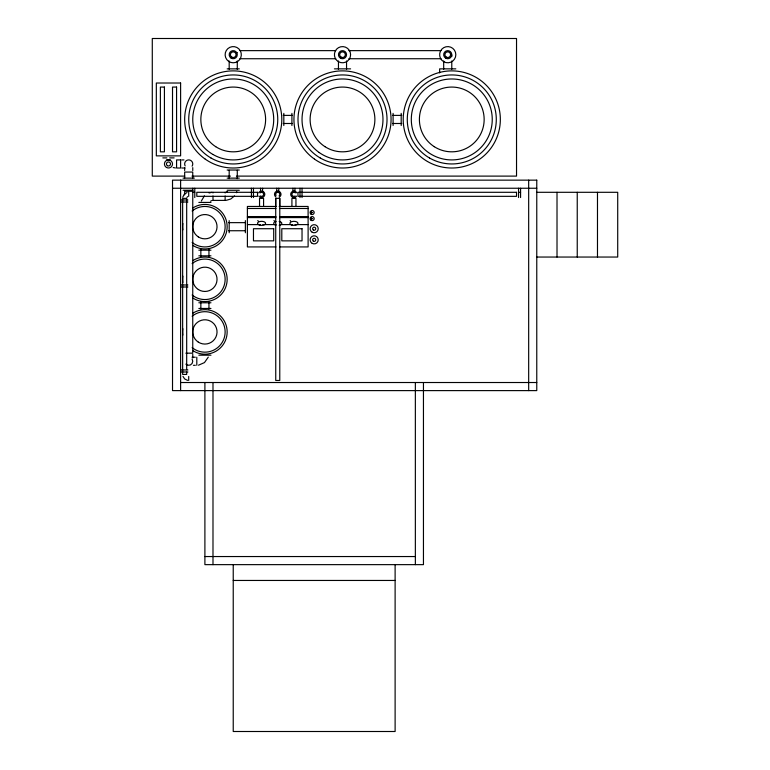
<?xml version="1.0" encoding="UTF-8"?>
<svg xmlns="http://www.w3.org/2000/svg" width="770" height="770" viewBox="0 0 770 770"><rect width="100%" height="100%" fill="white"/><g stroke="black" fill="none" stroke-linecap="round" stroke-linejoin="round"><path stroke-width="1.16" d="M184.665 178.062L184.665 172.056L192.741 172.056L192.76 178.062M275.727 206.456L275.727 198.362L279.76 198.362L279.77 206.456M291.917 206.456L291.917 198.362L295.95 198.362L295.959 206.456M182.75 197.226L184.203 194.3L187.014 192.538M201.336 201.047L204.406 195.85M236.794 191.634L236.428 192.712M208.295 357.107L204.474 362.583L198.516 365.192M186.966 197.341L187.688 196.62M234.552 195.907L230.731 199.016L226.274 200.335M210.605 201.172L211.683 200.604M227.525 191.509L226.265 192.134M209.065 192.952L211.856 192.346M239.951 50.637L335.691 50.637M348.858 50.637L441.008 50.637M236.092 52.668L237.266 52.668M239.951 58.732L335.691 58.732M348.858 58.732L441.008 58.732M227.16 68.857L239.297 68.857M334.411 68.857L350.6 68.857M455.83 68.857L439.641 68.857L439.641 72.9M283.244 115.394L292.494 115.394M392.517 115.394L401.767 115.394M283.244 123.489L292.494 123.489M392.517 123.489L401.767 123.489M162.826 157.888L166.878 157.888M169.679 157.888L174.126 157.888M166.455 159.919L170.488 159.919M181.758 159.919L183.972 159.919M181.758 168.014L185.06 168.014M227.16 170.035L239.297 170.035M184.742 176.109L152.287 176.109L152.287 38.5L516.535 38.5L516.535 176.109L236.438 176.109M191.961 176.109L230.423 176.109M183.058 178.13L194.358 178.13M227.16 178.13L239.297 178.13M172.519 188.246L536.767 188.246M183.058 190.267L192.991 190.267M227.16 190.267L239.297 190.267M192.75 191.278L184.675 191.278L184.665 194.877M192.76 192.298L194.781 192.298M518.557 192.298L520.578 192.298M536.767 192.298L617.713 192.298L617.713 257.045L536.767 257.045M180.613 199.979L187.89 199.979M212.992 200.392L225.138 200.392M180.613 202.01L187.89 202.01M198.833 202.414L210.97 202.414M276.055 206.456L247.391 206.456L247.391 246.929L275.968 246.929M279.183 206.456L308.106 206.456L308.106 246.929L279.539 246.929M247.391 208.487L275.968 208.487M279.539 208.487L308.106 208.487M247.391 216.572L275.968 216.572M279.539 216.572L308.106 216.572M247.391 217.583L275.968 217.583M279.539 217.583L308.106 217.583M228.709 222.645L245.37 222.645M247.391 224.599L260.491 224.599M262.868 224.599L275.968 224.599M279.539 224.599L292.629 224.599M295.006 224.599L308.106 224.599M228.709 230.74L245.37 230.74M198.833 250.173L210.97 250.173M198.833 255.833L210.97 255.833M180.613 284.977L187.89 284.977M180.613 286.998L187.89 286.998M198.833 302.783L210.97 302.783M198.833 308.452L210.97 308.452M185.849 353.17L192.75 353.17L192.76 188.246M198.833 355.191L210.97 355.191M192.019 357.213L195.291 357.213M193.443 365.307L195.291 365.307M180.613 369.966L187.89 369.966M180.613 371.987L187.89 371.987M180.613 382.517L536.767 382.517M204.897 556.546L415.357 556.546M233.233 580.455L395.116 580.455M175.425 167.956L173.183 167.533M187.572 380.38L184.646 378.927L182.971 376.386M597.481 192.298L597.481 257.045M577.24 192.298L577.24 257.045M557.008 192.298L557.008 257.045M528.672 180.151L528.672 390.611M520.578 188.246L520.578 197.544M518.557 188.246L518.557 197.544M451.778 55.055L451.778 56.547M451.778 60.994L451.778 69.329M443.684 60.994L443.684 69.329M423.452 382.517L423.452 564.641L204.897 564.641L204.897 382.517M415.357 382.517L415.357 564.641M401.189 113.373L401.189 125.52M395.116 564.641L395.116 731.5L233.233 731.5L233.233 564.641M393.095 113.373L393.095 125.52M346.548 60.994L346.548 69.329M338.454 60.994L338.454 69.329M311.138 211.558L311.138 213.502M311.138 217.631L311.138 219.575M302.033 188.246L302.033 197.544M300.011 188.246L300.011 197.544M294.949 188.246L294.949 192.298L292.927 192.298L292.927 188.246M291.917 113.373L291.917 125.52M283.822 113.373L283.822 125.52M279.77 198.362L279.77 380.486L275.747 380.486L275.727 198.362M278.759 188.246L278.759 192.298L276.738 192.298L276.738 188.246M263.581 206.456L263.581 198.362L259.548 198.362L259.538 206.456M262.57 188.246L262.57 192.298L260.549 192.298L260.549 188.246M253.465 188.246L253.465 197.544M251.444 188.246L251.444 197.544M245.37 220.624L245.37 232.761M237.276 60.994L237.276 69.329M237.276 170.276L237.276 178.602M229.181 60.994L229.181 69.329M229.181 170.276L229.181 178.602M229.181 220.624L229.181 232.761M225.138 192.308L225.138 192.952M225.138 195.975L225.138 200.373M212.992 192.308L212.992 192.952M212.992 195.975L212.992 200.373M212.992 382.517L212.992 564.641M208.949 249.316L208.949 256.458M208.949 301.927L208.949 309.068M200.855 249.316L200.855 256.458M200.855 301.927L200.855 309.068M196.802 357.232L196.802 365.298M194.781 188.246L194.781 197.544M192.76 167.61L192.76 170.545M192.76 354.306L192.76 357.954M188.708 192.298L188.708 196.331M188.708 376.453L188.708 380.476M186.687 369.629L186.687 198.362L182.644 198.362L182.644 369.629M186.687 372.025L186.687 374.422L182.644 374.422L182.644 369.966M184.665 167.61L184.665 170.545M180.613 180.151L180.613 390.611M258.681 192.827A3.234 3.234 0 0 1 263.513 191.74A3.234 3.234 0 0 1 263.773 196.687A3.234 3.234 0 0 1 258.855 196.09M296.652 196.09A3.234 3.234 0 0 1 291.734 196.687A3.234 3.234 0 0 1 291.984 191.74A3.234 3.234 0 0 1 296.816 192.827M275.978 197.024A3.234 3.234 0 0 1 275.381 192.105A3.234 3.234 0 0 1 280.328 192.365A3.234 3.234 0 0 1 279.24 197.197M260.125 192.885A2.021 2.021 0 0 1 262.926 192.818A2.021 2.021 0 0 1 263.119 195.609A2.021 2.021 0 0 1 260.347 195.936M295.151 195.936A2.021 2.021 0 0 1 292.379 195.609A2.021 2.021 0 0 1 292.581 192.818A2.021 2.021 0 0 1 295.372 192.885M276.055 195.426A2.021 2.021 0 0 1 276.565 192.673A2.021 2.021 0 0 1 279.337 193.058A2.021 2.021 0 0 1 279.077 195.85M274.505 221.057A4.043 2.021 0 0 1 273.956 220.547M279.163 221.452A4.043 2.021 0 0 1 281.801 223.348A4.043 2.021 0 0 1 279.163 225.244M276.064 225.187A4.043 2.021 0 0 1 273.706 223.348A4.043 2.021 0 0 1 276.064 221.51M258.316 221.057A4.043 2.021 0 0 1 257.767 220.547M290.694 221.057A4.043 2.021 0 0 1 290.146 220.547M185.156 165.906A4.043 4.043 0 0 1 186.215 160.776A4.043 4.043 0 0 1 191.451 160.978A4.043 4.043 0 0 1 192.096 166.176M192.096 359.051A4.043 4.043 0 0 1 185.849 364.123M192.144 316.21A20.232 20.232 0 0 1 219.691 318.116A20.232 20.232 0 0 1 219.691 345.73A20.232 20.232 0 0 1 192.144 347.636M192.866 313.197A22.263 22.263 0 0 1 221.722 317.346A22.263 22.263 0 0 1 221.722 346.5A22.263 22.263 0 0 1 192.866 350.648M182.865 335.094A22.263 22.263 0 0 1 182.865 328.752M192.144 263.6A20.232 20.232 0 0 1 219.691 265.506A20.232 20.232 0 0 1 219.691 293.12A20.232 20.232 0 0 1 192.144 295.016M192.866 260.587A22.263 22.263 0 0 1 221.722 264.736A22.263 22.263 0 0 1 221.722 293.89A22.263 22.263 0 0 1 192.866 298.038M182.865 282.475A22.263 22.263 0 0 1 182.865 276.141M192.144 210.98A20.232 20.232 0 0 1 219.691 212.886A20.232 20.232 0 0 1 219.691 240.5A20.232 20.232 0 0 1 192.144 242.406M192.866 207.967A22.263 22.263 0 0 1 221.722 212.116A22.263 22.263 0 0 1 221.722 241.27A22.263 22.263 0 0 1 192.866 245.418M182.865 229.864A22.263 22.263 0 0 1 182.865 223.531M312.582 212.53L311.715 212.53L312.582 212.53M312.582 218.603L311.715 218.642L312.582 218.584M180.613 83.016L156.329 83.016L156.329 155.867L180.613 155.867L180.613 83.016M164.424 87.068L160.381 87.068L160.381 151.825L164.424 151.825L164.424 87.068M176.571 87.068L172.519 87.068L172.519 151.825L176.571 151.825L176.571 87.068M180.613 159.919L176.571 159.919L176.571 168.004L180.613 168.014L180.613 159.929M536.767 180.151L172.519 180.151L172.519 390.611L536.767 390.611L536.767 180.151M257.517 192.298L196.802 192.298L196.802 196.321L257.517 196.34L257.517 192.298M516.535 192.298L297.98 192.298L297.98 196.331L516.535 196.34L516.535 192.317M273.706 228.719L253.465 228.719L253.465 240.856L273.706 240.856L273.706 228.719M302.033 228.719L281.801 228.719L281.801 240.856L302.033 240.856L302.033 228.719M167.465 165.714A2.021 2.021 0 0 0 170.497 163.962A2.021 2.021 0 0 0 167.465 162.21A2.021 2.021 0 0 0 167.465 165.714M166.455 167.465A4.043 4.043 0 0 0 172.519 163.962A4.043 4.043 0 0 0 166.455 160.458A4.043 4.043 0 0 0 166.455 167.465M312.148 232.222A4.043 4.043 0 0 0 318.222 228.719A4.043 4.043 0 0 0 312.148 225.215A4.043 4.043 0 0 0 312.148 232.222M313.4 230.057A1.54 1.54 0 0 0 315.719 228.719A1.54 1.54 0 0 0 313.4 227.381A1.54 1.54 0 0 0 313.4 230.057M312.148 243.349A4.043 4.043 0 0 0 318.222 239.845A4.043 4.043 0 0 0 312.148 236.342A4.043 4.043 0 0 0 312.148 243.349M313.4 241.183A1.54 1.54 0 0 0 315.719 239.845A1.54 1.54 0 0 0 313.4 238.508A1.54 1.54 0 0 0 313.4 241.183M311.138 220.355A2.021 2.021 0 0 0 314.17 218.603A2.021 2.021 0 0 0 311.138 216.851A2.021 2.021 0 0 0 311.138 220.355M311.138 214.281A2.021 2.021 0 0 0 314.17 212.53A2.021 2.021 0 0 0 311.138 210.778A2.021 2.021 0 0 0 311.138 214.281M259.538 225.1A4.043 2.021 0 0 0 265.611 223.348A4.043 2.021 0 0 0 259.538 221.596A4.043 2.021 0 0 0 259.538 225.1M291.917 225.1A4.043 2.021 0 0 0 297.98 223.348A4.043 2.021 0 0 0 291.917 221.596A4.043 2.021 0 0 0 291.917 225.1M205.263 159.149A48.568 48.568 0 0 0 281.599 123.806A48.568 48.568 0 0 0 212.828 75.373A48.568 48.568 0 0 0 205.263 159.149M210.98 157.994A44.516 44.516 0 0 0 277.749 119.446A44.516 44.516 0 0 0 210.98 80.898A44.516 44.516 0 0 0 210.98 157.994M198.342 342.14A12.137 12.137 0 0 0 217.024 332.496A12.137 12.137 0 0 0 199.334 321.128A12.137 12.137 0 0 0 198.342 342.14M198.342 289.53A12.137 12.137 0 0 0 217.024 279.876A12.137 12.137 0 0 0 199.334 268.518A12.137 12.137 0 0 0 198.342 289.53M445.705 58.193A4.043 4.043 0 0 0 451.778 54.689A4.043 4.043 0 0 0 445.705 51.186A4.043 4.043 0 0 0 445.705 58.193M446.321 57.134A2.83 2.83 0 0 0 450.566 54.689A2.83 2.83 0 0 0 446.321 52.245A2.83 2.83 0 0 0 446.321 57.134M340.484 58.193A4.043 4.043 0 0 0 346.548 54.689A4.043 4.043 0 0 0 340.484 51.186A4.043 4.043 0 0 0 340.484 58.193M341.091 57.134A2.83 2.83 0 0 0 345.335 54.689A2.83 2.83 0 0 0 341.091 52.245A2.83 2.83 0 0 0 341.091 57.134M231.202 58.193A4.052 4.052 0 0 0 237.276 54.689A4.052 4.052 0 0 0 231.202 51.186A4.052 4.052 0 0 0 231.202 58.193M231.818 57.134A2.83 2.83 0 0 0 236.063 54.689A2.83 2.83 0 0 0 231.818 52.245A2.83 2.83 0 0 0 231.818 57.134M198.342 236.91A12.137 12.137 0 0 0 217.024 227.266A12.137 12.137 0 0 0 199.334 215.908A12.137 12.137 0 0 0 198.342 236.91M228.565 61.311A8.095 8.095 0 0 0 241.289 55.421A8.095 8.095 0 0 0 229.826 47.345A8.095 8.095 0 0 0 228.565 61.311M443.684 61.696A8.095 8.095 0 0 0 455.83 54.689A8.095 8.095 0 0 0 443.684 47.682A8.095 8.095 0 0 0 443.684 61.696M338.454 61.696A8.095 8.095 0 0 0 350.6 54.689A8.095 8.095 0 0 0 338.454 47.682A8.095 8.095 0 0 0 338.454 61.696M212.992 154.491A40.473 40.473 0 0 0 273.706 119.446A40.473 40.473 0 0 0 212.992 84.392A40.473 40.473 0 0 0 212.992 154.491M215.735 146.695A32.379 32.379 0 0 0 265.573 120.967A32.379 32.379 0 0 0 218.382 90.668A32.379 32.379 0 0 0 215.735 146.695M319.204 152.537A40.473 40.473 0 0 0 382.815 123.084A40.473 40.473 0 0 0 325.498 82.717A40.473 40.473 0 0 0 319.204 152.537M325.017 146.695A32.379 32.379 0 0 0 374.846 120.967A32.379 32.379 0 0 0 327.654 90.668A32.379 32.379 0 0 0 325.017 146.695M314.535 159.149A48.568 48.568 0 0 0 390.871 123.806A48.568 48.568 0 0 0 322.101 75.373A48.568 48.568 0 0 0 314.535 159.149M320.253 157.994A44.516 44.516 0 0 0 387.021 119.446A44.516 44.516 0 0 0 320.253 80.898A44.516 44.516 0 0 0 320.253 157.994M427.494 161.508A48.568 48.568 0 0 0 500.346 119.446A48.568 48.568 0 0 0 427.494 77.385A48.568 48.568 0 0 0 427.494 161.508M429.525 157.994A44.516 44.516 0 0 0 496.294 119.446A44.516 44.516 0 0 0 429.525 80.898A44.516 44.516 0 0 0 429.525 157.994M428.476 152.537A40.473 40.473 0 0 0 492.088 123.084A40.473 40.473 0 0 0 434.771 82.717A40.473 40.473 0 0 0 428.476 152.537M434.29 146.695A32.379 32.379 0 0 0 484.118 120.967A32.379 32.379 0 0 0 436.927 90.668A32.379 32.379 0 0 0 434.29 146.695"/></g></svg>
